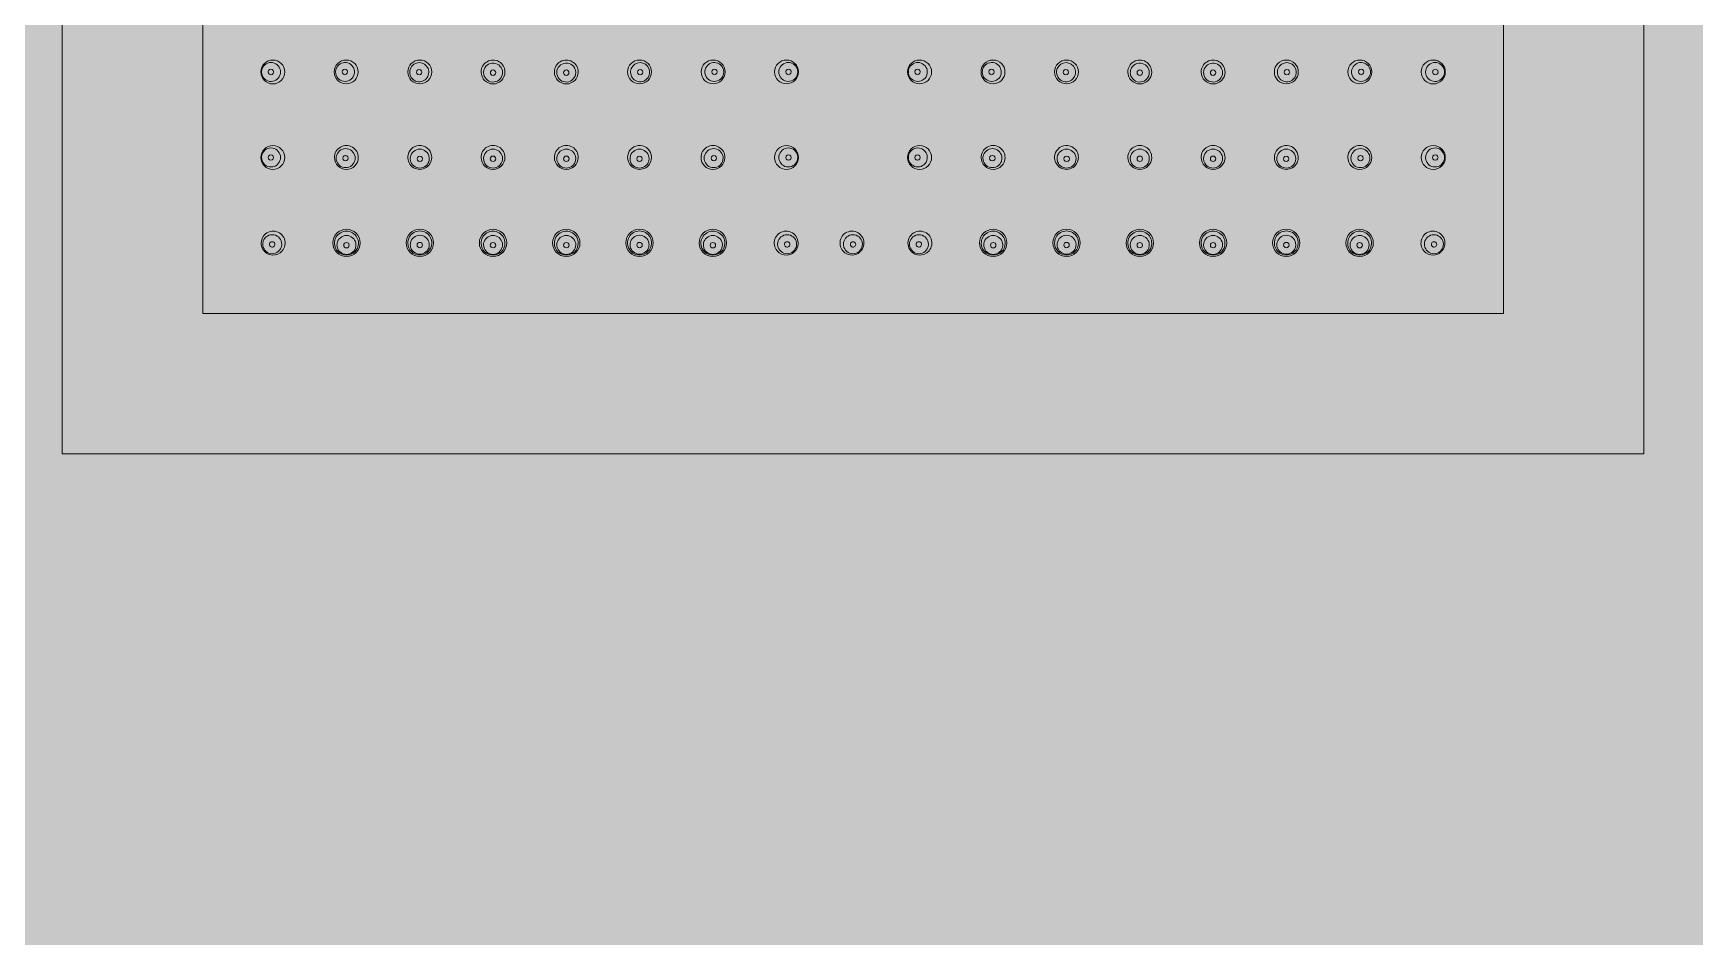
# Model space of a CAD drawing. Header units: metres. Extents: x 8 to 2416, y -346 to 476.
# Drawn here: x 133.43 to 133.6401, y -174.155 to -174.0408 of the extents above; entities that cross this region are included whole.
import ezdxf

# ---------------------------------------------------------------- set-up
doc = ezdxf.new("R2010")
doc.units = ezdxf.units.M
doc.linetypes.add('0', pattern=[0])
doc.layers.get('0').update_dxf_attribs({"color": 250, "linetype": '0', "lineweight": 20})
doc.layers.add('baños', color=140, linetype='Continuous', lineweight=0)
doc.layers.add('SE-3', color=253, linetype='Continuous', lineweight=5)

# ---------------------------------------------------------------- blocks, each defined once
blk = doc.blocks.new('A$C3bae67db')
at = {"layer": 'baños'}
for points in [[(0.2000001275641807, 0.2000000241799569), (1.275641352549428e-07, 0.2000000241799569), (1.275641352549428e-07, 2.417995403902751e-08), (0.2000001275641807, 2.417995403902751e-08)], [(0.1822216636463319, 0.1822215602621071), (0.01777859148198413, 0.1822215602621071), (0.01777859148198413, 0.0177784880978038), (0.1822216636463319, 0.0177784880978038)]]:
    blk.add_lwpolyline(points, close=True, dxfattribs=at)
for centre, radius in [((0.05448229008286809, 0.04822083048440717), 0.0003427381330779128), ((0.06374232382266065, 0.04822083048440717), 0.0003427381330779128), ((0.1362579313056553, 0.04822083048440717), 0.0003427381330779128), ((0.1455179650454479, 0.04822083048440717), 0.0003427381330779128), ((0.03594764254646954, 0.02668658888557829), 0.001726273626168971), ((0.04522413281413584, 0.0267089811679817), 0.001726273626168971), ((0.0544796976509847, 0.02668658888557829), 0.001726273626168971), ((0.06374570612022445, 0.02668658888557829), 0.001726273626168971), ((0.07300127095707332, 0.0267089811679817), 0.001726273626168971), ((0.08227776122473962, 0.02668658888557829), 0.001726273626168971), ((0.1177224939035764, 0.02668658888557829), 0.001726273626168971), ((0.1269989841712427, 0.0267089811679817), 0.001726273626168971), ((0.1362545490080915, 0.02668658888557829), 0.001726273626168971), ((0.1455205574773313, 0.02668658888557829), 0.001726273626168971), ((0.1547761223141801, 0.0267089811679817), 0.001726273626168971), ((0.1640526125818464, 0.02668658888557829), 0.001726273626168971)]:
    blk.add_circle(centre, radius, dxfattribs=at)
for centre, radius, start, end in [((0.02663785314141798, 0.04828991417337747), 0.001523801172583426, 0.5747514779052038, 179.4262465459042), ((0.02642540357485679, 0.04830488196500582), 0.001207791056576054, 160.5363707333086, 180.0027336194925), ((0.02641315858907411, 0.04831233753500541), 0.001193765215403577, 359.6365954075218, 160.6779287406167), ((0.02637627761235173, 0.04830665860086114), 0.0003407568798300127, 359.346075732061, 180.3246311100405), ((0.03592147574657112, 0.04830123208403947), 0.001515209523409549, 0.2469365196410936, 179.7554027190644), ((0.0357750706611828, 0.04830641093863264), 0.001204359554630129, 160.3983028553304, 180.0015083034943), ((0.03576950751128471, 0.04830973960579499), 0.001198002774692498, 4.349572792468204, 160.4590152359306), ((0.03574472815851415, 0.04830691647830676), 0.0003418119665338834, 359.8484264500146, 180.1447206987231), ((0.03575830528255075, 0.04830747408396618), 0.001209345381516621, 340.4185567370955, 4.416346836907536), ((0.04521661582064418, 0.04829983204311006), 0.001515209523409549, 0.244597280935595, 179.7530634803589), ((0.04515062373796219, 0.04827434875192793), 0.001201160736598691, 157.0568312886521, 212.9165601568606), ((0.04515068339353867, 0.04829041289027813), 0.001195045438537086, 21.80722765049478, 157.7672225745089), ((0.04513443495054936, 0.04826839792886162), 0.0003418119665338834, 359.8552793012769, 180.1515735499855), ((0.0451506237447834, 0.04827434875366166), 0.001201160729709154, 351.2970901245022, 22.51761903481985), ((0.05447950815821834, 0.04830535329136509), 0.001508196546264781, 359.5063520397071, 180.4925711315599), ((0.05441135045814782, 0.04825181414821245), 0.001128460337495796, 160.0025846814546, 181.0359251744131), ((0.05448327261931674, 0.04823226595558694), 0.001200198361899698, 180.0407498063049, 160.2387492971683), ((0.0637451057473104, 0.04830535329136509), 0.001508196546264781, 359.5074288684401, 180.4936479602929), ((0.063741341286212, 0.04823226595558694), 0.001200198361899698, 19.76125070283169, 359.9592501936951), ((0.06381326344738092, 0.04825181414821245), 0.001128460337495796, 358.9640748255869, 19.99741531854547), ((0.07300799808488456, 0.04829983204311006), 0.001515209523409549, 0.2469365196410936, 179.7554027190644), ((0.07307399016074534, 0.04827434875366166), 0.001201160729709154, 157.4823809651806, 188.7029098754977), ((0.07307393051199007, 0.04829041289027813), 0.001195045438537086, 22.2327774254911, 158.1927723495052), ((0.07309017895497938, 0.04826839792886162), 0.0003418119665338834, 359.8484264500146, 180.1447206987231), ((0.07307399016756655, 0.04827434875192793), 0.001201160736598691, 327.0834398431394, 22.94316871134834), ((0.08230313815895762, 0.04830123208403947), 0.001515209523409549, 0.244597280935595, 179.7530634803589), ((0.08246630862297799, 0.04830747408396618), 0.001209345381516621, 175.5836531630929, 199.5814432629045), ((0.08245510639424403, 0.04830973960579499), 0.001198002774692498, 19.54098476406944, 175.6504272075318), ((0.08247988574701459, 0.04830691647830676), 0.0003418119665338834, 359.8552793012769, 180.1515735499855), ((0.08244954324434595, 0.04830641093863264), 0.001204359554630129, 359.9984916965058, 19.6016971446696), ((0.09158715569695097, 0.04829288916263508), 0.001523801172583426, 0.5737534540958034, 179.4252485220948), ((0.09181185024929484, 0.04831531252426302), 0.001193765215403577, 19.32207125938375, 180.3634045924782), ((0.09184873122601722, 0.04830963359011875), 0.0003407568798300127, 359.6753688899595, 180.6539242679389), ((0.09179960526373954, 0.04830785695426343), 0.001207791056576054, 359.9972663805075, 19.4636292666918), ((0.108413099431365, 0.04829288916263508), 0.001523801172583426, 0.5747514779052038, 179.4262465459042), ((0.1082006498645764, 0.04830785695426343), 0.001207791056576054, 160.5363707333082, 180.0027336194925), ((0.1081884048790211, 0.04831531252426302), 0.001193765215403577, 359.6365954075218, 160.6779287406167), ((0.1081515239022988, 0.04830963359011875), 0.0003407568798300127, 359.346075732061, 180.3246311100405), ((0.1176971169693584, 0.04830123208403947), 0.001515209523409549, 0.2469365196410936, 179.7554027190644), ((0.11755071188397, 0.04830641093863264), 0.001204359554630129, 160.3983028553304, 180.0015083034943), ((0.117545148734072, 0.04830973960579499), 0.001198002774692498, 4.349572792468204, 160.4590152359306), ((0.1175203693813014, 0.04830691647830676), 0.0003418119665338834, 359.8484264500146, 180.1447206987231), ((0.117533946505338, 0.04830747408396618), 0.001209345381516621, 340.4185567370955, 4.416346836907127), ((0.1269922570434314, 0.04829983204311006), 0.001515209523409549, 0.244597280935595, 179.7530634803589), ((0.1269262649607494, 0.04827434875192793), 0.001201160736598691, 157.0568312886517, 212.9165601568606), ((0.1269263246163259, 0.04829041289027813), 0.001195045438537086, 21.80722765049478, 157.7672225745089), ((0.1269100761733366, 0.04826839792886162), 0.0003418119665338834, 359.8552793012769, 180.1515735499855), ((0.1269262649675706, 0.04827434875366166), 0.001201160729709154, 351.2970901245022, 22.51761903481942), ((0.1362551493810056, 0.04830535329136509), 0.001508196546264781, 359.5063520397071, 180.4925711315599), ((0.1361869916809351, 0.04825181414821245), 0.001128460337495796, 160.0025846814546, 181.0359251744131), ((0.136258913842104, 0.04823226595558694), 0.001200198361899698, 180.0407498063049, 160.2387492971683), ((0.1455207469700976, 0.04830535329136509), 0.001508196546264781, 359.5074288684401, 180.4936479602929), ((0.1455169825089992, 0.04823226595558694), 0.001200198361899698, 19.76125070283169, 359.9592501936951), ((0.1455889046701682, 0.04825181414821245), 0.001128460337495796, 358.9640748255869, 19.99741531854547), ((0.1547836393076718, 0.04829983204311006), 0.001515209523409549, 0.2469365196410936, 179.7554027190644), ((0.1548496313835326, 0.04827434875366166), 0.001201160729709154, 157.4823809651801, 188.7029098754977), ((0.1548495717347773, 0.04829041289027813), 0.001195045438537086, 22.2327774254911, 158.1927723495052), ((0.1548658201777666, 0.04826839792886162), 0.0003418119665338834, 359.8484264500146, 180.1447206987231), ((0.1548496313903538, 0.04827434875192793), 0.001201160736598691, 327.0834398431394, 22.94316871134834), ((0.1640787793817449, 0.04830123208403947), 0.001515209523409549, 0.244597280935595, 179.7530634803589), ((0.1642419498457652, 0.04830747408396618), 0.001209345381516621, 175.5836531630925, 199.5814432629045), ((0.1642307476170313, 0.04830973960579499), 0.001198002774692498, 19.54098476406944, 175.6504272075318), ((0.1642555269698018, 0.04830691647830676), 0.0003418119665338834, 359.8552793012769, 180.1515735499855), ((0.1642251844671332, 0.04830641093863264), 0.001204359554630129, 359.9984916965058, 19.6016971446696), ((0.173362401986898, 0.04828991417337747), 0.001523801172583426, 0.5737534540958034, 179.4252485220948), ((0.1735870965392419, 0.04831233753500541), 0.001193765215403577, 19.32207125938332, 180.3634045924782), ((0.1736239775159643, 0.04830665860086114), 0.0003407568798300127, 359.6753688899595, 180.6539242679389), ((0.1735748515534592, 0.04830488196500582), 0.001207791056576054, 359.9972663805075, 19.46362926669136), ((0.02663785287288967, 0.04832072513925922), 0.001523803867774046, 180.5847748674714, 359.4162231563053), ((0.02641135372616965, 0.04829725282848685), 0.001193765217027741, 179.636596389109, 340.6779286321186), ((0.02637626643670821, 0.0483027695821896), 0.0003407458622599414, 179.6707068420732, 359.9999999999364), ((0.02639910873629425, 0.04830470839834433), 0.001207791059114692, 340.5363707599157, 0.002732610598238034), ((0.03592147547076685, 0.04831474333454011), 0.001515211808342921, 180.2663152946292, 359.7360239440766), ((0.03576870870299764, 0.04830287546277745), 0.001198002720139636, 179.8324281218217, 340.4590174576773), ((0.03574472805278539, 0.04830514886458204), 0.0003418119665339049, 179.8484264500145, 0.1447206987231602), ((0.04521661609644845, 0.0483133432936107), 0.001515211808342921, 180.2639760559234, 359.7336847053708), ((0.04515062373750744, 0.04827434875229741), 0.001201160737011495, 212.9165601055094, 351.2970902225019), ((0.04513443505627812, 0.04826663031510847), 0.0003418119665339049, 179.8552793012768, 0.1515735499854856), ((0.05447950813184299, 0.04830256055384652), 0.001508175096699564, 180.3864785172691, 359.6124446539787), ((0.06374510577368575, 0.04830256055384652), 0.001508175096699564, 180.3875553460212, 359.6135214827309), ((0.0730079978090803, 0.0483133432936107), 0.001515211808342921, 180.2663152946292, 359.7360239440766), ((0.0730739901680213, 0.04827434875229741), 0.001201160737011495, 188.7029097774981, 327.0834398944905), ((0.07309017884925062, 0.04826663031510847), 0.0003418119665339049, 179.8484264500145, 0.1447206987231602), ((0.08230313843476189, 0.04831474333454011), 0.001515211808342921, 180.2639760559234, 359.7336847053708), ((0.0824559052025311, 0.04830287546277745), 0.001198002720139636, 199.5409825423227, 0.1675718781782871), ((0.08247988585274335, 0.04830514886458204), 0.0003418119665339049, 179.8552793012768, 0.1515735499854856), ((0.09158715596547928, 0.04832370012851683), 0.001523803867774046, 180.5837768436947, 359.4152251325286), ((0.0918259001020747, 0.04830768338760194), 0.001207791059114692, 179.9972673894018, 199.4636292400843), ((0.0918136551121993, 0.04830022781774446), 0.001193765217027741, 199.3220713678814, 0.3634036108910048), ((0.09184874240166074, 0.04830574457144721), 0.0003407458622599414, 180.0000000000635, 0.3292931579268081), ((0.1084130991628367, 0.04832370012851683), 0.001523803867774046, 180.5847748674714, 359.4162231563053), ((0.1081866000161167, 0.04830022781774446), 0.001193765217027741, 179.636596389109, 340.6779286321186), ((0.1081515127266552, 0.04830574457144721), 0.0003407458622599414, 179.6707068420732, 359.9999999999364), ((0.1081743550262413, 0.04830768338760194), 0.001207791059114692, 340.5363707599157, 0.002732610598238034), ((0.1176971166935541, 0.04831474333454011), 0.001515211808342921, 180.2663152946292, 359.7360239440766), ((0.1175443499257849, 0.04830287546277745), 0.001198002720139636, 179.8324281218217, 340.4590174576773), ((0.1175203692755726, 0.04830514886458204), 0.0003418119665339049, 179.8484264500145, 0.1447206987231602), ((0.1269922573192357, 0.0483133432936107), 0.001515211808342921, 180.2639760559234, 359.7336847053708), ((0.1269262649602947, 0.04827434875229741), 0.001201160737011495, 212.9165601055094, 351.2970902225019), ((0.1269100762790654, 0.04826663031510847), 0.0003418119665339049, 179.8552793012768, 0.1515735499854856), ((0.1362551493546302, 0.04830256055384652), 0.001508175096699564, 180.3864785172691, 359.6124446539787), ((0.145520746996473, 0.04830256055384652), 0.001508175096699564, 180.3875553460212, 359.6135214827309), ((0.1547836390318675, 0.0483133432936107), 0.001515211808342921, 180.2663152946292, 359.7360239440766), ((0.1548496313908085, 0.04827434875229741), 0.001201160737011495, 188.7029097774981, 327.0834398944909), ((0.1548658200720379, 0.04826663031510847), 0.0003418119665339049, 179.8484264500145, 0.1447206987231602), ((0.1640787796575491, 0.04831474333454011), 0.001515211808342921, 180.2639760559234, 359.7336847053708), ((0.1642315464253183, 0.04830287546277745), 0.001198002720139636, 199.5409825423227, 0.1675718781782871), ((0.1642555270755306, 0.04830514886458204), 0.0003418119665339049, 179.8552793012768, 0.1515735499854856), ((0.1733624022554263, 0.04832072513925922), 0.001523803867774046, 180.5837768436947, 359.4152251325286), ((0.1736011463920217, 0.04830470839834433), 0.001207791059114692, 179.9972673894018, 199.4636292400843), ((0.1735889014021463, 0.04829725282848685), 0.001193765217027741, 199.3220713678814, 0.3634036108910048), ((0.1736239886916078, 0.0483027695821896), 0.0003407458622599414, 180.0000000000635, 0.3292931579268081), ((0.0266387950550584, 0.03748027083832639), 0.001523560504830024, 0.5584262577229699, 179.4438626310407), ((0.02642785375608447, 0.03749431197052999), 0.00120767496975197, 160.5328952513857, 180.002746965788), ((0.02641580915472197, 0.0375015998165189), 0.001193893552601191, 359.6382842799194, 160.6700129615116), ((0.02637921602647886, 0.03749593283466979), 0.0003407760450881728, 359.6740150186533, 180.3195815855062), ((0.03593772851670884, 0.03749141499386255), 0.001510635915196017, 359.5106951228642, 180.5562638595077), ((0.03584852868878308, 0.03741117749663303), 0.00119972075021922, 160.3105915023508, 180), ((0.03584887435952488, 0.03740852269660522), 0.001200943033476937, 359.9331528515922, 160.1968952919807), ((0.04521341857773997, 0.03749560606109625), 0.001509211767642307, 166.828532229629, 359.243894026229), ((0.04521488791849926, 0.0375076357333306), 0.001507949430811743, 358.7861149333493, 167.2863113225147), ((0.04522005456849776, 0.03734555167048015), 0.001200943033476937, 19.80310470801976, 180.0668471484078), ((0.05447967492748695, 0.03750705970290014), 0.001508573317714411, 358.8207356911439, 181.1783762100055), ((0.05448032528509295, 0.03735122465544904), 0.00120197248215199, 0.1605960866830021, 160.2331046607047), ((0.06374493897804179, 0.03750705970290014), 0.001508573317714411, 358.8216237899945, 181.1792643088561), ((0.0637442886204358, 0.03735122465544904), 0.00120197248215199, 19.76689533929529, 179.839403913317), ((0.07300972598702948, 0.0375076357333306), 0.001507949430811743, 12.71368867748525, 181.2138850666507), ((0.07301119532778877, 0.03749560606109625), 0.001509211767642307, 180.756105973771, 13.17146777037103), ((0.07300455933703098, 0.03734555167048015), 0.001200943033476937, 359.9331528515922, 160.1968952919807), ((0.0822868853888199, 0.03749141499386255), 0.001510635915196017, 359.4437361404923, 180.4893048771358), ((0.08237573954600386, 0.03740852269660522), 0.001200943033476937, 19.80310470801976, 180.0668471484078), ((0.08237608521674566, 0.03741117749663303), 0.00119972075021922, 0, 19.68940849764915), ((0.09158621378331055, 0.037483245827584), 0.001523560504830024, 0.5561373689593011, 179.441573742277), ((0.09180919968364698, 0.03750457480577651), 0.001193893552601191, 19.32998703848845, 180.3617157200807), ((0.09184579281189009, 0.0374989078239274), 0.0003407760450881728, 359.6804184144938, 180.3259849813467), ((0.09179715508228448, 0.0374972869597876), 0.00120767496975197, 359.997253034212, 19.4671047486143), ((0.1084140413450054, 0.037483245827584), 0.001523560504830024, 0.5584262577229699, 179.4438626310407), ((0.1082031000460315, 0.0374972869597876), 0.00120767496975197, 160.5328952513857, 180.002746965788), ((0.108191055444669, 0.03750457480577651), 0.001193893552601191, 359.6382842799194, 160.6700129615116), ((0.1081544623164259, 0.0374989078239274), 0.0003407760450881728, 359.6740150186533, 180.3195815855062), ((0.1177133697394961, 0.03749141499386255), 0.001510635915196017, 359.5106951228642, 180.5562638595077), ((0.1176241699115703, 0.03741117749663303), 0.00119972075021922, 160.3105915023508, 180), ((0.1176245155823121, 0.03740852269660522), 0.001200943033476937, 359.9331528515922, 160.1968952919803), ((0.1269890598005272, 0.03749560606109625), 0.001509211767642307, 166.828532229629, 359.243894026229), ((0.1269905291412865, 0.0375076357333306), 0.001507949430811743, 358.7861149333493, 167.2863113225147), ((0.126995695791285, 0.03734555167048015), 0.001200943033476937, 19.80310470801934, 180.0668471484078), ((0.1362553161502742, 0.03750705970290014), 0.001508573317714411, 358.8207356911439, 181.1783762100055), ((0.1362559665078802, 0.03735122465544904), 0.00120197248215199, 0.1605960866830021, 160.2331046607047), ((0.145520580200829, 0.03750705970290014), 0.001508573317714411, 358.8216237899945, 181.1792643088561), ((0.145519929843223, 0.03735122465544904), 0.00120197248215199, 19.76689533929529, 179.839403913317), ((0.1547853672098167, 0.0375076357333306), 0.001507949430811743, 12.71368867748525, 181.2138850666507), ((0.154786836550576, 0.03749560606109625), 0.001509211767642307, 180.756105973771, 13.17146777037103), ((0.1547802005598182, 0.03734555167048015), 0.001200943033476937, 359.9331528515922, 160.1968952919803), ((0.1640625266116071, 0.03749141499386255), 0.001510635915196017, 359.4437361404923, 180.4893048771358), ((0.1641513807687911, 0.03740852269660522), 0.001200943033476937, 19.80310470801934, 180.0668471484078), ((0.1641517264395329, 0.03741117749663303), 0.00119972075021922, 0, 19.68940849764915), ((0.1733614600732576, 0.03748027083832639), 0.001523560504830024, 0.5561373689593011, 179.441573742277), ((0.173584445973594, 0.0375015998165189), 0.001193893552601191, 19.32998703848845, 180.3617157200807), ((0.1736210391018371, 0.03749593283466979), 0.0003407760450881728, 359.6804184144938, 180.3259849813467), ((0.1735724013722315, 0.03749431197052999), 0.00120767496975197, 359.997253034212, 19.4671047486143), ((0.02663879445433714, 0.03751034683017096), 0.001523564837230641, 180.5749321923367, 359.4273566964541), ((0.02641404869312147, 0.03748677456723826), 0.00119389333313216, 179.6410510969565, 340.6700218788732), ((0.02637921581206548, 0.0374920932419478), 0.0003407760450880885, 179.6740150187168, 0.3195815854410826), ((0.02640200394601244, 0.03749406266106448), 0.001207674969753276, 340.5328952600324, 0), ((0.03593772813631269, 0.03749206581710141), 0.001510641993610608, 180.5809473250861, 359.4860116572814), ((0.0358497349675222, 0.03740962227572808), 0.001200928035992184, 179.92580103304, 340.1673369226745), ((0.03583517330887709, 0.03739590891305156), 0.0003424123588572697, 359.9019781301491, 179.907487058293), ((0.03583517325408003, 0.03739587598883176), 0.0003424123588573842, 179.9019778471349, 359.9074873413071), ((0.03585009761011726, 0.03740705762276875), 0.001199718968097798, 340.2766783095561, 0.003053155092960894), ((0.04521883131813276, 0.03734408659664368), 0.001199718968097798, 179.996946844907, 199.7233216904439), ((0.04521919396050045, 0.03734665124960301), 0.001200928035992184, 199.8326630773255, 0.07419896695995848), ((0.04523375561914555, 0.03733293788692649), 0.0003424123588572697, 0.09251294170702966, 180.0980218698508), ((0.04523375567394261, 0.03733290496270669), 0.0003424123588573842, 180.0925126586928, 0.09802215286506169), ((0.04522040023923957, 0.03734820647050796), 0.00119972075021922, 0, 19.68940849764915), ((0.05447967483312688, 0.03749472655624331), 0.001508369991397104, 180.7099927432195, 359.2891192542868), ((0.05447514442696821, 0.0373544915322519), 0.001195992791243886, 160.2964487053675, 179.9991928352202), ((0.05448111998019023, 0.03735787038669613), 0.001201973046303671, 180.1602606542332, 340.0846719199311), ((0.05448089276453949, 0.03733025109221089), 0.0003427171174496419, 0.1454795033560317, 179.8585834045856), ((0.05448089270360335, 0.03733196717152154), 0.000342717117449731, 180.1454795032274, 359.8585834046492), ((0.05448629616487644, 0.03735461103354609), 0.001195996880989198, 340.1470106921285, 359.9991694389859), ((0.06374493907240186, 0.03749472655624331), 0.001508369991397104, 180.7108807457132, 359.2900072567805), ((0.06373831774087968, 0.03735461103354609), 0.001195996880989198, 180.0008305610141, 199.8529893078715), ((0.06374349392533851, 0.03735787038669613), 0.001201973046303671, 199.915328080069, 359.8397393457685), ((0.06374372114098925, 0.03733025109221089), 0.0003427171174496419, 0.1414165954143968, 179.854520496644), ((0.0637437212019254, 0.03733196717152154), 0.000342717117449731, 180.1414165953509, 359.8545204967726), ((0.06374946947856053, 0.0373544915322519), 0.001195992791243886, 0.0008071647797915169, 19.70355129463293), ((0.0730054199450283, 0.03734665124960301), 0.001200928035992184, 179.92580103304, 340.1673369226745), ((0.07300421366628917, 0.03734820647050796), 0.00119972075021922, 160.3105915023508, 180), ((0.07299085828638319, 0.03733293788692649), 0.0003424123588572697, 359.9019781301491, 179.907487058293), ((0.07299085823158613, 0.03733290496270669), 0.0003424123588573842, 179.9019778471349, 359.9074873413071), ((0.07300578258762336, 0.03734408659664368), 0.001199718968097798, 340.2766783095561, 0.003053155092960894), ((0.08228688576921606, 0.03749206581710141), 0.001510641993610608, 180.5139883427186, 359.4190526749139), ((0.08237451629541148, 0.03740705762276875), 0.001199718968097798, 179.996946844907, 199.7233216904439), ((0.08237487893800655, 0.03740962227572808), 0.001200928035992184, 199.8326630773255, 0.07419896695995848), ((0.08238944059665165, 0.03739590891305156), 0.0003424123588572697, 0.09251294170702966, 180.0980218698508), ((0.08238944065144871, 0.03739587598883176), 0.0003424123588573842, 180.0925126586928, 0.09802215286506169), ((0.0915862143840318, 0.03751332181942857), 0.001523564837230641, 180.5726433035475, 359.4250678076634), ((0.09182300489258388, 0.03749703765032208), 0.001207674969753276, 180, 199.4671047399676), ((0.09181096014524748, 0.03748974955649587), 0.00119389333313216, 199.3299781211269, 0.3589489030434814), ((0.09184579302630347, 0.03749506823120541), 0.0003407760450880885, 179.6804184145589, 0.3259849812831996), ((0.1084140407442842, 0.03751332181942857), 0.001523564837230641, 180.5749321923367, 359.4273566964525), ((0.1081892949830685, 0.03748974955649587), 0.00119389333313216, 179.6410510969565, 340.6700218788732), ((0.1081544621020125, 0.03749506823120541), 0.0003407760450880885, 179.6740150187168, 0.3195815854410826), ((0.1081772502357321, 0.03749703765032208), 0.001207674969753276, 340.5328952600324, 0), ((0.1177133693590999, 0.03749206581710141), 0.001510641993610608, 180.5809473250861, 359.4860116572814), ((0.1176253761903094, 0.03740962227572808), 0.001200928035992184, 179.92580103304, 340.1673369226745), ((0.1176108144768673, 0.03739587598883176), 0.0003424123588573842, 179.9019778471349, 359.9074873413071), ((0.1176108145316643, 0.03739590891305156), 0.0003424123588572697, 359.9019781301491, 179.907487058293), ((0.1176257388329045, 0.03740705762276875), 0.001199718968097798, 340.2766783095565, 0.003053155092960894), ((0.1269944725406926, 0.03734408659664368), 0.001199718968097798, 179.996946844907, 199.7233216904439), ((0.1269948351832877, 0.03734665124960301), 0.001200928035992184, 199.8326630773255, 0.07419896695995848), ((0.1270093968419328, 0.03733293788692649), 0.0003424123588572697, 0.09251294170702966, 180.0980218698508), ((0.1270093968967299, 0.03733290496270669), 0.0003424123588573842, 180.0925126586928, 0.09802215286506169), ((0.1269960414620268, 0.03734820647050796), 0.00119972075021922, 0, 19.68940849764915), ((0.1362553160559141, 0.03749472655624331), 0.001508369991397104, 180.7099927432195, 359.2891192542868), ((0.1362507856497555, 0.0373544915322519), 0.001195992791243886, 160.2964487053675, 179.9991928352202), ((0.1362567612029775, 0.03735787038669613), 0.001201973046303671, 180.1602606542315, 340.0846719199311), ((0.1362565339873267, 0.03733025109221089), 0.0003427171174496419, 0.1454795033560317, 179.8585834045856), ((0.1362565339263906, 0.03733196717152154), 0.000342717117449731, 180.1454795032274, 359.8585834046492), ((0.1362619373874363, 0.03735461103354609), 0.001195996880989198, 340.1470106921285, 359.9991694389859), ((0.1455205802951891, 0.03749472655624331), 0.001508369991397104, 180.7108807457132, 359.2900072567805), ((0.1455139589634395, 0.03735461103354609), 0.001195996880989198, 180.0008305610141, 199.8529893078715), ((0.1455191351481258, 0.03735787038669613), 0.001201973046303671, 199.915328080069, 359.8397393457668), ((0.1455193623637765, 0.03733025109221089), 0.0003427171174496419, 0.1414165954143968, 179.854520496644), ((0.1455193624247126, 0.03733196717152154), 0.000342717117449731, 180.1414165953509, 359.8545204967726), ((0.1455251107013478, 0.0373544915322519), 0.001195992791243886, 0.0008071647797915169, 19.7035512946325), ((0.1547810611678155, 0.03734665124960301), 0.001200928035992184, 179.92580103304, 340.1673369226745), ((0.1547798548890764, 0.03734820647050796), 0.00119972075021922, 160.3105915023508, 180), ((0.1547664994543734, 0.03733290496270669), 0.0003424123588573842, 179.9019778471349, 359.9074873413071), ((0.1547664995091704, 0.03733293788692649), 0.0003424123588572697, 359.9019781301491, 179.907487058293), ((0.1547814238101832, 0.03734408659664368), 0.001199718968097798, 340.2766783095565, 0.003053155092960894), ((0.1640625269920033, 0.03749206581710141), 0.001510641993610608, 180.5139883427186, 359.4190526749139), ((0.1641501575181987, 0.03740705762276875), 0.001199718968097798, 179.996946844907, 199.7233216904439), ((0.1641505201607938, 0.03740962227572808), 0.001200928035992184, 199.8326630773255, 0.07419896695995848), ((0.1641650818194389, 0.03739590891305156), 0.0003424123588572697, 0.09251294170702966, 180.0980218698508), ((0.164165081874236, 0.03739587598883176), 0.0003424123588573842, 180.0925126586928, 0.09802215286506169), ((0.1733614606739788, 0.03751034683017096), 0.001523564837230641, 180.5726433035458, 359.4250678076634), ((0.1735982511823035, 0.03749406266106448), 0.001207674969753276, 180, 199.4671047399676), ((0.1735862064351945, 0.03748677456723826), 0.00119389333313216, 199.3299781211269, 0.3589489030434814), ((0.1736210393162505, 0.0374920932419478), 0.0003407760450880885, 179.6804184145589, 0.3259849812831996), ((0.02668835295797045, 0.02665505352376485), 0.001521988814155353, 80.54815256121559, 211.6333361674778), ((0.02655997301460822, 0.02652420001217237), 0.001200817506817739, 359.9068270054257, 160.0843865683467), ((0.02668618238338105, 0.02667135458144898), 0.001506273214753162, 319.5304199536452, 80.36488295535528), ((0.03594856698939886, 0.02667253257871138), 0.001508967363600021, 357.8229479661159, 182.0301807567156), ((0.03594870799813954, 0.02642697481593004), 0.001202472454991783, 0.3589689066509878, 160.1830485852777), ((0.04522320837097915, 0.02669492486114322), 0.001508967363600021, 357.9698192432843, 182.1770520338841), ((0.04522306736246584, 0.02644936709833345), 0.001202472454991783, 19.81695141472233, 179.641031093349), ((0.05447989808065223, 0.02667391343092262), 0.001508910434373833, 357.9993150835639, 182.0003996025396), ((0.05447933488515311, 0.02643194665406767), 0.001202398407140004, 0.3318408663501854, 160.2005550083285), ((0.06374550569055693, 0.02667391343092262), 0.001508910434373833, 357.9996003974603, 182.0006849164357), ((0.06374606888628342, 0.02643194665406767), 0.001202398407140004, 19.79944499167147, 179.6681591336499), ((0.07300219540023001, 0.02669492486114322), 0.001508967363600021, 357.8229479661159, 182.0301807567156), ((0.07300233640874332, 0.02644936709833345), 0.001202472454991783, 0.3589689066509878, 160.1830485852777), ((0.0822768367818103, 0.02667253257871138), 0.001508967363600021, 357.9698192432843, 182.1770520338841), ((0.08227669577306962, 0.02642697481593004), 0.001202472454991783, 19.81695141472233, 179.641031093349), ((0.0915392213878281, 0.02667135458144898), 0.001506273214753162, 99.63511704464473, 220.4695800463544), ((0.09166543075660094, 0.02652420001217237), 0.001200817506817739, 19.9156134316533, 180.0931729945744), ((0.09153705081323871, 0.02665505352376485), 0.001521988814155353, 328.3666638325222, 99.45184743878444), ((0.09985813866762783, 0.02667135458144898), 0.001506273214753162, 99.63511704464473, 220.4695800463544), ((0.09998434803640066, 0.02652420001217237), 0.001200817506817739, 19.9156134316533, 180.0931729945744), ((0.09985596809303843, 0.02665505352376485), 0.001521988814155353, 328.3666638325222, 99.45184743878444), ((0.1084632043150773, 0.02665505352376485), 0.001521988814155353, 80.54815256121559, 211.6333361674778), ((0.108334824371715, 0.02652420001217237), 0.001200817506817739, 359.9068270054257, 160.0843865683467), ((0.1084610337404879, 0.02667135458144898), 0.001506273214753162, 319.5304199536455, 80.36488295535524), ((0.1177234183465057, 0.02667253257871138), 0.001508967363600021, 357.8229479661159, 182.0301807567156), ((0.1177235593552464, 0.02642697481593004), 0.001202472454991783, 0.3589689066509878, 160.1830485852777), ((0.126998059728086, 0.02669492486114322), 0.001508967363600021, 357.9698192432843, 182.1770520338841), ((0.1269979187195727, 0.02644936709833345), 0.001202472454991783, 19.81695141472233, 179.641031093349), ((0.1362547494377591, 0.02667391343092262), 0.001508910434373833, 357.9993150835643, 182.0003996025396), ((0.1362541862420326, 0.02643194665406767), 0.001202398407140004, 0.3318408663501854, 160.2005550083285), ((0.1455203570476638, 0.02667391343092262), 0.001508910434373833, 357.9996003974603, 182.0006849164357), ((0.1455209202431629, 0.02643194665406767), 0.001202398407140004, 19.79944499167146, 179.6681591336499), ((0.1547770467573368, 0.02669492486114322), 0.001508967363600021, 357.8229479661159, 182.0301807567156), ((0.1547771877658501, 0.02644936709833345), 0.001202472454991783, 0.3589689066509878, 160.1830485852777), ((0.1640516881389171, 0.02667253257871138), 0.001508967363600021, 357.9698192432843, 182.1770520338841), ((0.1640515471301764, 0.02642697481593004), 0.001202472454991783, 19.81695141472233, 179.641031093349), ((0.1733140727449349, 0.02667135458144898), 0.001506273214753162, 99.63511704464469, 220.4695800463544), ((0.1734402821137078, 0.02652420001217237), 0.001200817506817739, 19.91561343165329, 180.0931729945744), ((0.1733119021703455, 0.02665505352376485), 0.001521988814155353, 328.3666638325222, 99.45184743878444), ((0.02656214025953751, 0.02652895707930369), 0.001200821812368165, 179.9070834077331, 340.0164505868466), ((0.02655749825337672, 0.02653102697913923), 0.00119617823364954, 160.3514577205627, 180.0058689435308), ((0.02667146049041413, 0.0266604096107379), 0.001510474982378461, 212.1423970633519, 320.2087241241978), ((0.02654205190149561, 0.02650572673504925), 0.0003417448353014675, 143.4591566175694, 215.8037251876988), ((0.02654379855423805, 0.02650624008111535), 0.0003434622621792048, 215.7027211554145, 279.6381933280271), ((0.02654136459543999, 0.02650533577721248), 0.0003414261719296849, 69.53359209067597, 143.3377727266896), ((0.02654419348707826, 0.02650326509185774), 0.000340463161306216, 279.6564916593664, 353.561733304989), ((0.02654142169056151, 0.02650338848794931), 0.0003432313649668054, 353.5931482232722, 69.65618205706912), ((0.02656461747185723, 0.02652212379907937), 0.001196171468180108, 340.2835028898117, 0.005914314197119606), ((0.03594852879812471, 0.02664273499817327), 0.001508167584307319, 180.8988493815665, 359.0998149017747), ((0.0359367025284687, 0.0264343322193632), 0.001188687084480606, 160.3205009243844, 179.9977989997734), ((0.03595047069982549, 0.02644191313401834), 0.001202478864778748, 180.359042434974, 339.9504803202509), ((0.03594975761118668, 0.02639681854142495), 0.0003427216785175545, 0.3316643734356975, 179.6745511584029), ((0.03594975739791018, 0.02640074912255486), 0.0003427216785174244, 180.3316643732419, 359.6745511585951), ((0.03596245409856103, 0.02643455603583433), 0.001188702755491038, 340.0855827822086, 359.9977080007025), ((0.04522324656248067, 0.02666512728060511), 0.001508167584307319, 180.9001850982253, 359.1011506184335), ((0.04520932126204436, 0.02645694831823775), 0.001188702755491038, 180.0022919992975, 199.9144172177913), ((0.04522130466055252, 0.02646430541645017), 0.001202478864778748, 200.0495196797492, 359.640957565026), ((0.0452220177494187, 0.02641921082382837), 0.0003427216785175545, 0.325448841597066, 179.6683356265643), ((0.04522201796246783, 0.02642314140495827), 0.0003427216785174244, 180.3254488414049, 359.6683356267581), ((0.04523507283190931, 0.02645672450179504), 0.001188687084480606, 0.002201000226615922, 19.679499075616), ((0.05447989800812003, 0.02664483174987353), 0.001508175294152605, 180.8961877184803, 359.1035269676771), ((0.05446754951820232, 0.02643883786970136), 0.001188978101211688, 160.3206322798202, 179.9979251928167), ((0.05448101657564486, 0.02644619958888583), 0.001202467430117421, 180.3487255595719, 339.9526601246038), ((0.05448018144100253, 0.02640175909308695), 0.0003427214496676189, 0.3212440237048805, 179.6801582375024), ((0.05448018139393618, 0.02640559380273189), 0.0003427214496652206, 180.3212439525, 359.6801583086421), ((0.05449272013104611, 0.02643895539338459), 0.001188992995398989, 340.0872666414435, 359.9978397821129), ((0.06374550576308913, 0.02664483174987353), 0.001508175294152605, 180.8964730323229, 359.1038122815197), ((0.06373268364016305, 0.02643895539338459), 0.001188992995398989, 180.0021602178871, 199.9127333585565), ((0.0637443871955643, 0.02644619958888583), 0.001202467430117421, 200.0473398753963, 359.651274440428), ((0.06374522233020663, 0.02640175909308695), 0.0003427214496676189, 0.319841762497594, 179.6787559762952), ((0.06374522237727298, 0.02640559380273189), 0.0003427214496652206, 180.3198416913579, 359.6787560475), ((0.06375785425300684, 0.02643883786970136), 0.001188978101211688, 0.002074807183306674, 19.67936772018027), ((0.07300215720872849, 0.02666512728060511), 0.001508167584307319, 180.8988493815665, 359.0998149017747), ((0.07299033093929985, 0.02645672450179504), 0.001188687084480606, 160.3205009243844, 179.9977989997734), ((0.07300409911065664, 0.02646430541645017), 0.001202478864778748, 180.359042434974, 339.9504803202509), ((0.07300338602179046, 0.02641921082382837), 0.0003427216785175545, 0.3316643734356975, 179.6745511584029), ((0.07300338580874133, 0.02642314140495827), 0.0003427216785174244, 180.3316643732419, 359.6745511585951), ((0.07301608250939218, 0.02645694831823775), 0.001188702755491038, 340.0855827822086, 359.9977080007025), ((0.08227687497308445, 0.02664273499817327), 0.001508167584307319, 180.9001850982253, 359.1011506184335), ((0.08226294967264813, 0.02643455603583433), 0.001188702755491038, 180.0022919992975, 199.9144172177913), ((0.08227493307138367, 0.02644191313401834), 0.001202478864778748, 200.0495196797492, 359.640957565026), ((0.08227564616002248, 0.02639681854142495), 0.0003427216785175545, 0.325448841597066, 179.6683356265643), ((0.08227564637329898, 0.02640074912255486), 0.0003427216785174244, 180.3254488414049, 359.6683356267581), ((0.08228870124274046, 0.0264343322193632), 0.001188687084480606, 0.002201000226615922, 19.679499075616), ((0.09155394328079502, 0.0266604096107379), 0.001510474982378461, 219.7912758758021, 327.8576029366485), ((0.09166078629935193, 0.02652212379907937), 0.001196171468180108, 179.9940856858028, 199.7164971101882), ((0.09166326351167164, 0.02652895707930369), 0.001200821812368165, 199.9835494131534, 0.09291659226688478), ((0.09168398208064765, 0.02650338848794931), 0.0003432313649668054, 110.3438179429309, 186.4068517767278), ((0.09168121028435827, 0.02650326509185774), 0.000340463161306216, 186.4382666950106, 260.3435083406337), ((0.09168403917576917, 0.02650533577721248), 0.0003414261719296849, 36.66222727331041, 110.4664079093242), ((0.09168160521697111, 0.02650624008111535), 0.0003434622621792048, 260.3618066719729, 324.2972788445859), ((0.09168335186971355, 0.02650572673504925), 0.0003417448353014675, 324.1962748123012, 36.54084338243106), ((0.09166790551783244, 0.02653102697913923), 0.00119617823364954, 359.9941310564691, 19.64854227943771), ((0.09987286056059475, 0.0266604096107379), 0.001510474982378461, 219.7912758758021, 327.8576029366485), ((0.09997970357915165, 0.02652212379907937), 0.001196171468180108, 179.9940856858028, 199.7164971101882), ((0.09998218079147136, 0.02652895707930369), 0.001200821812368165, 199.9835494131534, 0.09291659226688478), ((0.1000028993604474, 0.02650338848794931), 0.0003432313649668054, 110.3438179429309, 186.4068517767278), ((0.100000127564158, 0.02650326509185774), 0.000340463161306216, 186.4382666950106, 260.3435083406337), ((0.1000029564555689, 0.02650533577721248), 0.0003414261719296849, 36.66222727331041, 110.4664079093242), ((0.1000005224967708, 0.02650624008111535), 0.0003434622621792048, 260.3618066719729, 324.2972788445859), ((0.1000022691495133, 0.02650572673504925), 0.0003417448353014675, 324.1962748123012, 36.54084338243106), ((0.09998682279763216, 0.02653102697913923), 0.00119617823364954, 359.9941310564691, 19.64854227943771), ((0.1083369916166443, 0.02652895707930369), 0.001200821812368165, 179.9070834077331, 340.0164505868466), ((0.1083323496104835, 0.02653102697913923), 0.00119617823364954, 160.3514577205623, 180.0058689435308), ((0.108446311847521, 0.0266604096107379), 0.001510474982378461, 212.1423970633515, 320.2087241241978), ((0.1083169032586024, 0.02650572673504925), 0.0003417448353014675, 143.4591566175694, 215.8037251876988), ((0.1083186499113449, 0.02650624008111535), 0.0003434622621792048, 215.7027211554145, 279.638193328027), ((0.1083162159525468, 0.02650533577721248), 0.0003414261719296849, 69.53359209067582, 143.3377727266896), ((0.1083190448439577, 0.02650326509185774), 0.000340463161306216, 279.6564916593663, 353.5617333049894), ((0.1083162730476683, 0.02650338848794931), 0.0003432313649668054, 353.5931482232722, 69.65618205706906), ((0.1083394688289641, 0.02652212379907937), 0.001196171468180108, 340.2835028898117, 0.005914314197119606), ((0.1177233801552315, 0.02664273499817327), 0.001508167584307319, 180.8988493815665, 359.0998149017747), ((0.1177115538855755, 0.0264343322193632), 0.001188687084480606, 160.320500924384, 179.9977989997734), ((0.1177253220569323, 0.02644191313401834), 0.001202478864778748, 180.359042434974, 339.9504803202509), ((0.1177246089682935, 0.02639681854142495), 0.0003427216785175545, 0.3316643734356975, 179.6745511584029), ((0.117724608755017, 0.02640074912255486), 0.0003427216785174244, 180.3316643732419, 359.6745511585951), ((0.1177373054556679, 0.02643455603583433), 0.001188702755491038, 340.0855827822086, 359.9977080007025), ((0.1269980979195875, 0.02666512728060511), 0.001508167584307319, 180.9001850982253, 359.1011506184335), ((0.1269841726189238, 0.02645694831823775), 0.001188702755491038, 180.0022919992975, 199.9144172177913), ((0.1269961560176593, 0.02646430541645017), 0.001202478864778748, 200.0495196797492, 359.640957565026), ((0.1269968691065255, 0.02641921082382837), 0.0003427216785175545, 0.325448841597066, 179.6683356265643), ((0.1269968693195747, 0.02642314140495827), 0.0003427216785174244, 180.3254488414049, 359.6683356267581), ((0.1270099241890161, 0.02645672450179504), 0.001188687084480606, 0.002201000226615922, 19.67949907561558), ((0.1362547493652269, 0.02664483174987353), 0.001508175294152605, 180.8961877184803, 359.1035269676771), ((0.1362424008753091, 0.02643883786970136), 0.001188978101211688, 160.3206322798197, 179.9979251928167), ((0.1362558679327517, 0.02644619958888583), 0.001202467430117421, 180.3487255595719, 339.9526601246038), ((0.1362550327981094, 0.02640175909308695), 0.0003427214496676189, 0.3212440237048805, 179.6801582375024), ((0.136255032751043, 0.02640559380273189), 0.0003427214496652206, 180.3212439525, 359.6801583086421), ((0.1362675714881529, 0.02643895539338459), 0.001188992995398989, 340.0872666414435, 359.9978397821129), ((0.145520357120196, 0.02664483174987353), 0.001508175294152605, 180.8964730323229, 359.1038122815197), ((0.1455075349972699, 0.02643895539338459), 0.001188992995398989, 180.0021602178871, 199.9127333585565), ((0.1455192385526711, 0.02644619958888583), 0.001202467430117421, 200.0473398753963, 359.651274440428), ((0.1455200736873135, 0.02640175909308695), 0.0003427214496676189, 0.319841762497594, 179.6787559762952), ((0.1455200737343798, 0.02640559380273189), 0.0003427214496652206, 180.3198416913579, 359.6787560475), ((0.1455327056101137, 0.02643883786970136), 0.001188978101211688, 0.002074807183306674, 19.67936772017984), ((0.1547770085658353, 0.02666512728060511), 0.001508167584307319, 180.8988493815665, 359.0998149017747), ((0.1547651822964067, 0.02645672450179504), 0.001188687084480606, 160.320500924384, 179.9977989997734), ((0.1547789504677635, 0.02646430541645017), 0.001202478864778748, 180.359042434974, 339.9504803202509), ((0.1547782373788973, 0.02641921082382837), 0.0003427216785175545, 0.3316643734356975, 179.6745511584029), ((0.1547782371658482, 0.02642314140495827), 0.0003427216785174244, 180.3316643732419, 359.6745511585951), ((0.1547909338662716, 0.02645694831823775), 0.001188702755491038, 340.0855827822086, 359.9977080007025), ((0.1640517263301913, 0.02664273499817327), 0.001508167584307319, 180.9001850982253, 359.1011506184335), ((0.164037801029755, 0.02643455603583433), 0.001188702755491038, 180.0022919992975, 199.9144172177913), ((0.1640497844284905, 0.02644191313401834), 0.001202478864778748, 200.0495196797492, 359.640957565026), ((0.1640504975171293, 0.02639681854142495), 0.0003427216785175545, 0.325448841597066, 179.6683356265643), ((0.1640504977304058, 0.02640074912255486), 0.0003427216785174244, 180.3254488414049, 359.6683356267581), ((0.1640635525998473, 0.0264343322193632), 0.001188687084480606, 0.002201000226615922, 19.67949907561558), ((0.1733287946379019, 0.0266604096107379), 0.001510474982378461, 219.7912758758021, 327.8576029366485), ((0.1734356376564588, 0.02652212379907937), 0.001196171468180108, 179.9940856858028, 199.7164971101882), ((0.1734381148687785, 0.02652895707930369), 0.001200821812368165, 199.9835494131534, 0.09291659226688478), ((0.1734588334377545, 0.02650338848794931), 0.0003432313649668054, 110.3438179429309, 186.4068517767278), ((0.1734560616412377, 0.02650326509185774), 0.000340463161306216, 186.438266695011, 260.3435083406337), ((0.173458890532876, 0.02650533577721248), 0.0003414261719296849, 36.66222727331041, 110.466407909324), ((0.1734564565740779, 0.02650624008111535), 0.0003434622621792048, 260.3618066719729, 324.2972788445859), ((0.1734582032268204, 0.02650572673504925), 0.0003417448353014675, 324.1962748123012, 36.54084338243106), ((0.1734427568749393, 0.02653102697913923), 0.00119617823364954, 359.9941310564691, 19.64854227943728)]:
    blk.add_arc(centre, radius, start, end, dxfattribs=at)
blk = doc.blocks.new('PL BASE 1N NASAS 09')
at = {"layer": 'baños'}
blk.add_blockref('A$C3bae67db', (-108.3644399844903, -38.5511809344561), dxfattribs=at)
blk = doc.blocks.new('PL MUEBLES 1N NASAS 09')
at = {"layer": 'baños'}
blk.add_blockref('PL BASE 1N NASAS 09', (162.2615445691817, 88.20329366328178), dxfattribs=at)

msp = doc.modelspace()

# ---------------------------------------------------------------- hatches: boundary and pattern name
at = {"layer": 'SE-3', "true_color": 0xffc78f, "transparency": 33554483}
h = msp.add_hatch(color=31, dxfattribs=at)
h.dxf.hatch_style = 1
edge = h.paths.add_edge_path()
edge.add_line((131.817033736088, -173.3123142626566), (131.8170338070134, -173.2723242987916))
edge.add_arc((131.7870334271958, -173.2725335011858), 0.03000110922695349, 0.3995356072935844, 90)
edge.add_line((131.7870334271958, -173.2425323919589), (131.7570338798518, -173.2425323919621))
edge.add_arc((131.7570338798474, -173.2025323919593), 0.04000000000286263, 179.9999999998779, 270.0000000062288, ccw=False)
edge.add_line((131.7170338798445, -173.2025323919592), (131.7170650019966, -172.0825323919427))
edge.add_arc((131.6770650019966, -172.0825323919427), 0.03999999999999204, 0, 90)
edge.add_line((131.6770650019966, -172.0425323919427), (131.607065001997, -172.0425323919427))
edge.add_arc((131.6070650019971, -172.0825323919428), 0.04000000000007731, 90.0000000000814, 179.9999999998779)
edge.add_line((131.567065001997, -172.0825323919427), (131.567065001997, -171.1025323919427))
edge.add_line((131.567065001997, -171.1025323919427), (131.607065001997, -171.1425323919427))
edge.add_line((131.607065001997, -171.1425323919427), (131.6770650019969, -171.1425323919427))
edge.add_line((131.6770650019969, -171.1425323919427), (131.7170650019969, -171.1025323919427))
edge.add_line((131.7170650019969, -171.1025323919427), (131.7170338798469, -171.0325323919257))
edge.add_arc((131.7570338798468, -171.0325323919257), 0.03999999999996362, 90, 180, ccw=False)
edge.add_line((131.7570338798468, -170.9925323919257), (131.9770338798469, -170.9925323919258))
edge.add_arc((131.9770338798469, -170.9525323919258), 0.04000000000002046, 270, 360.0000025886152)
edge.add_line((132.0170338798469, -170.9525323901186), (132.0170338744253, -170.8325323871766))
edge.add_arc((131.9754104764262, -170.8332048202717), 0.04162882928042966, 0.9255425786010983, 90.76540396041236)
edge.add_line((131.9748543809619, -170.7915797054359), (132.6570500031256, -170.7925322804597))
edge.add_arc((132.657049980564, -170.83253228046), 0.04000000000022578, 89.99996768279608, 179.9999999997557)
edge.add_line((132.6170499805637, -170.8325322804598), (132.6170499805637, -170.9525322804597))
edge.add_arc((132.6570499805638, -170.9525322804597), 0.04000000000002046, 180.0000000000407, 269.9999800472456)
edge.add_line((132.6570499666341, -170.9925322804597), (132.9771330632751, -170.9925323919257))
edge.add_arc((132.9770629956065, -170.9525324532942), 0.03999999999999205, 270.1003645937095, 360.0000000000407)
edge.add_line((133.0170629956065, -170.9525324532942), (133.0170629956065, -170.8325324533073))
edge.add_arc((132.9770629955804, -170.8325324533073), 0.04000000002608317, 4.071109989618615e-11, 90.00000454067182)
edge.add_line((132.9770629924104, -170.7925324532812), (133.6570338766609, -170.7925323994075))
edge.add_arc((133.6570338798303, -170.8325323994076), 0.04000000000013428, 90.00000453973547, 179.9999999997964)
edge.add_line((133.6170338798301, -170.8325323994075), (133.6170338798301, -170.9525323919258))
edge.add_arc((133.6570338798301, -170.9525323919258), 0.03999999999996362, 180, 270)
edge.add_line((133.6570338798301, -170.9925323919257), (133.8770338798469, -170.9925323919257))
edge.add_arc((133.8770338798469, -171.0325323919257), 0.03999999999996362, -4.069988790433854e-11, 90, ccw=False)
edge.add_line((133.9170338798469, -171.0325323919257), (133.917033879845, -173.1625323919257))
edge.add_line((133.917033879845, -173.1625323919257), (133.9170338798471, -174.5025323919256))
edge.add_arc((133.8770338798471, -174.5025323919257), 0.03999999999999204, -90, 4.0813574742060155e-11, ccw=False)
edge.add_line((133.8770338798471, -174.5425323919256), (132.7870338798469, -174.5425323919256))
edge.add_arc((132.7870338798469, -174.4725323919256), 0.06999999999996476, 180.0082267853422, 270, ccw=False)
edge.add_line((132.7170338805685, -174.4725424428399), (132.7168611169362, -173.2693181140069))
edge.add_arc((132.6870338070134, -173.2725323919621), 0.02999999999999195, 6.150624923401797, 90)
edge.add_line((132.6870338070134, -173.2425323919622), (132.6470338070135, -173.2425323919622))
edge.add_arc((132.6470338070135, -173.2725323919622), 0.03000000000000114, 90.00000000005427, 173.8493452691867)
edge.add_line((132.617206498763, -173.2693180984897), (132.6170338791266, -174.4725424344625))
edge.add_arc((132.5470338798469, -174.4725323919255), 0.07000000000004872, 270.0000000000465, 359.9917800716633, ccw=False)
edge.add_line((132.5470338798469, -174.5425323919256), (131.7870338798432, -174.542532391926))
edge.add_arc((131.7870338798432, -174.4725323919259), 0.07000000000007844, 180, 269.9999999999535, ccw=False)
edge.add_line((131.7170338798432, -174.4725323919259), (131.7170338798443, -173.3825323919656))
edge.add_arc((131.7570338798479, -173.3825323919657), 0.04000000000351633, 89.9999999999593, 179.9999999998779, ccw=False)
edge.add_line((131.7570338798479, -173.3425323919622), (131.7870334226092, -173.3425323919657))
edge.add_arc((131.7870334226091, -173.3125312934657), 0.03000109849998012, 270.0000000002714, 360.4144867510777)

# ---------------------------------------------------------------- block references
msp.add_blockref('PL MUEBLES 1N NASAS 09', (79.53659163735571, -223.7461072519716))

doc.saveas('drawing.dxf')
